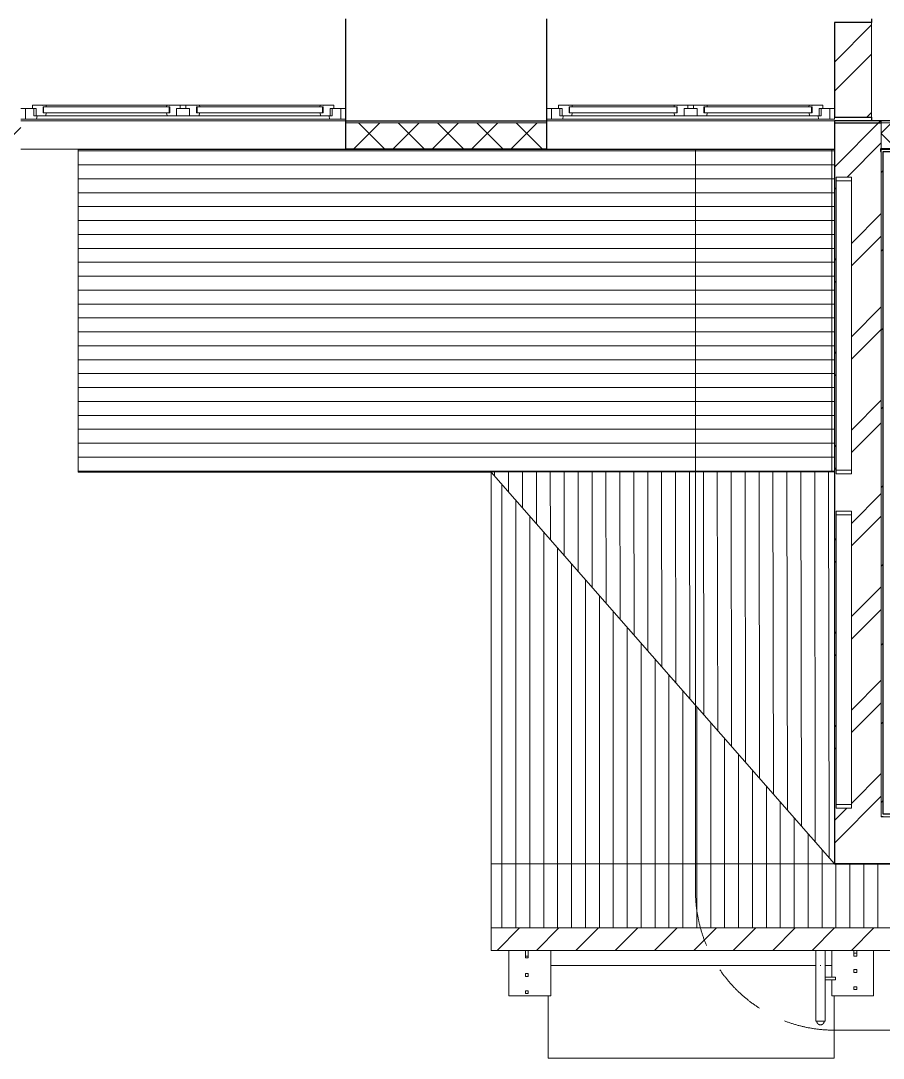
# Model space of a CAD drawing. Header units: millimetres. Extents: x -421858 to 614926, y -468665 to 141641.
# Drawn here: x -12893 to -8245, y 9858 to 15448 of the extents above; entities that cross this region are included whole.
import ezdxf

# ---------------------------------------------------------------- set-up
doc = ezdxf.new("R2010")
doc.units = ezdxf.units.MM
doc.linetypes.add('ADSK_Сверху', pattern=[450, 300, -150])
for name, color, linetype, lineweight in [('_ Окна', 7, 'Continuous', 9), ('Витраж', 7, 'Continuous', 9), ('Крыша', 7, 'Continuous', 9), ('Крыша штриховка', 7, 'Continuous', 9), ('Лестницы', 252, 'Continuous', 9), ('Линии', 252, 'Continuous', 9), ('Ограждение', 252, 'Continuous', 9), ('Окна', 252, 'Continuous', 9), ('Перекрытие', 252, 'Continuous', 18), ('Стены внутренние', 7, 'Continuous', 18), ('Стены наружные', 7, 'Continuous', 18), ('Стены штриховка', 252, 'Continuous', 9)]:
    doc.layers.add(name, color=color, linetype=linetype, lineweight=lineweight)

# ---------------------------------------------------------------- blocks, each defined once
blk = doc.blocks.new('1 этаж')
at = {"layer": '_ Окна', "color": 251, "lineweight": 18, "true_color": 0x636466}
for p, q in [((-12773.8, 14993.3), (-12829.8, 14993.3)), ((-12829.8, 14993.3), (-12829.8, 14976.3)), ((-12772.8, 14992.3), (-12773.8, 14993.3)), ((-12771.8, 14993.3), (-12772.8, 14992.3)), ((-12772.8, 14952.3), (-12772.8, 14984.3)), ((-12772.8, 14984.3), (-12754.8, 14984.3)), ((-12757.2, 14993.3), (-12771.8, 14993.3)), ((-12754.8, 14984.3), (-12757.2, 14993.3)), ((-12105.4, 14993.3), (-12107.8, 14984.3)), ((-12107.8, 14984.3), (-12089.8, 14984.3)), ((-12090.8, 14993.3), (-12105.4, 14993.3)), ((-12089.8, 14992.3), (-12090.8, 14993.3)), ((-12088.8, 14993.3), (-12089.8, 14992.3)), ((-12089.8, 14984.3), (-12089.8, 14952.3)), ((-12032.8, 14993.3), (-12088.8, 14993.3)), ((-12032.8, 14976.3), (-12032.8, 14993.3)), ((-11946.8, 14993.3), (-12002.8, 14993.3)), ((-12002.8, 14993.3), (-12002.8, 14976.3)), ((-11945.8, 14992.3), (-11946.8, 14993.3)), ((-11944.8, 14993.3), (-11945.8, 14992.3)), ((-11945.8, 14952.3), (-11945.8, 14984.3)), ((-11945.8, 14984.3), (-11927.8, 14984.3)), ((-11930.2, 14993.3), (-11944.8, 14993.3)), ((-11927.8, 14984.3), (-11930.2, 14993.3)), ((-11278.4, 14993.3), (-11280.8, 14984.3)), ((-11280.8, 14984.3), (-11262.8, 14984.3)), ((-11263.8, 14993.3), (-11278.4, 14993.3)), ((-11262.8, 14992.3), (-11263.8, 14993.3)), ((-11261.8, 14993.3), (-11262.8, 14992.3)), ((-11262.8, 14984.3), (-11262.8, 14952.3)), ((-11205.8, 14993.3), (-11261.8, 14993.3)), ((-11205.8, 14976.3), (-11205.8, 14993.3)), ((-9938.8, 14993.3), (-9994.8, 14993.3)), ((-9994.8, 14993.3), (-9994.8, 14976.3)), ((-9937.8, 14992.3), (-9938.8, 14993.3)), ((-9936.8, 14993.3), (-9937.8, 14992.3)), ((-9937.8, 14952.3), (-9937.8, 14984.3)), ((-9937.8, 14984.3), (-9919.8, 14984.3)), ((-9922.2, 14993.3), (-9936.8, 14993.3)), ((-9919.8, 14984.3), (-9922.2, 14993.3)), ((-9370.4, 14993.3), (-9372.8, 14984.3)), ((-9372.8, 14984.3), (-9354.8, 14984.3)), ((-9355.8, 14993.3), (-9370.4, 14993.3)), ((-9354.8, 14992.3), (-9355.8, 14993.3)), ((-9353.8, 14993.3), (-9354.8, 14992.3)), ((-9354.8, 14984.3), (-9354.8, 14952.3)), ((-9297.8, 14993.3), (-9353.8, 14993.3)), ((-9297.8, 14976.3), (-9297.8, 14993.3)), ((-9211.8, 14993.3), (-9267.8, 14993.3)), ((-9267.8, 14993.3), (-9267.8, 14976.3)), ((-9210.8, 14992.3), (-9211.8, 14993.3)), ((-9209.8, 14993.3), (-9210.8, 14992.3)), ((-9210.8, 14952.3), (-9210.8, 14984.3)), ((-9210.8, 14984.3), (-9192.8, 14984.3)), ((-9195.2, 14993.3), (-9209.8, 14993.3)), ((-9192.8, 14984.3), (-9195.2, 14993.3)), ((-8643.4, 14993.3), (-8645.8, 14984.3)), ((-8645.8, 14984.3), (-8627.8, 14984.3)), ((-8628.8, 14993.3), (-8643.4, 14993.3)), ((-8627.8, 14992.3), (-8628.8, 14993.3)), ((-8626.8, 14993.3), (-8627.8, 14992.3)), ((-8627.8, 14984.3), (-8627.8, 14952.3)), ((-8570.8, 14993.3), (-8626.8, 14993.3)), ((-8570.8, 14976.3), (-8570.8, 14993.3)), ((-12829.8, 14976.3), (-12867.8, 14976.3)), ((-12867.8, 14976.3), (-12867.8, 14918.3)), ((-12829.8, 14976.3), (-12809.8, 14976.3)), ((-12821.8, 14935.3), (-12821.8, 14976.3)), ((-12809.8, 14935.3), (-12821.8, 14935.3)), ((-12809.8, 14976.3), (-12809.8, 14935.3)), ((-12809.8, 14935.3), (-12759.4, 14935.3)), ((-12808.4, 14918.3), (-12803.8, 14935.3)), ((-12754.8, 14952.3), (-12772.8, 14952.3)), ((-12759.4, 14935.3), (-12754.8, 14952.3)), ((-12089.8, 14952.3), (-12107.8, 14952.3)), ((-12107.8, 14952.3), (-12103.2, 14935.3)), ((-12103.2, 14935.3), (-12052.8, 14935.3)), ((-12052.8, 14935.3), (-12052.8, 14976.3)), ((-12052.8, 14976.3), (-12032.8, 14976.3)), ((-12002.8, 14976.3), (-11982.8, 14976.3)), ((-11982.8, 14976.3), (-11982.8, 14935.3)), ((-11982.8, 14935.3), (-11932.4, 14935.3)), ((-11927.8, 14952.3), (-11945.8, 14952.3)), ((-11932.4, 14935.3), (-11927.8, 14952.3)), ((-11262.8, 14952.3), (-11280.8, 14952.3)), ((-11280.8, 14952.3), (-11276.2, 14935.3)), ((-11276.2, 14935.3), (-11225.8, 14935.3)), ((-11231.8, 14935.3), (-11227.2, 14918.3)), ((-11225.8, 14935.3), (-11225.8, 14976.3)), ((-11225.8, 14976.3), (-11205.8, 14976.3)), ((-11213.8, 14935.3), (-11225.8, 14935.3)), ((-11213.8, 14976.3), (-11213.8, 14935.3)), ((-11167.8, 14976.3), (-11205.8, 14976.3)), ((-11167.8, 14918.3), (-11167.8, 14976.3)), ((-9994.8, 14976.3), (-10032.8, 14976.3)), ((-10032.8, 14976.3), (-10032.8, 14918.3)), ((-9994.8, 14976.3), (-9974.8, 14976.3)), ((-9986.8, 14935.3), (-9986.8, 14976.3)), ((-9974.8, 14935.3), (-9986.8, 14935.3)), ((-9974.8, 14976.3), (-9974.8, 14935.3)), ((-9974.8, 14935.3), (-9924.4, 14935.3)), ((-9973.4, 14918.3), (-9968.8, 14935.3)), ((-9919.8, 14952.3), (-9937.8, 14952.3)), ((-9924.4, 14935.3), (-9919.8, 14952.3)), ((-9354.8, 14952.3), (-9372.8, 14952.3)), ((-9372.8, 14952.3), (-9368.2, 14935.3)), ((-9368.2, 14935.3), (-9317.8, 14935.3)), ((-9317.8, 14935.3), (-9317.8, 14976.3)), ((-9317.8, 14976.3), (-9297.8, 14976.3)), ((-9267.8, 14976.3), (-9247.8, 14976.3)), ((-9247.8, 14976.3), (-9247.8, 14935.3)), ((-9247.8, 14935.3), (-9197.4, 14935.3)), ((-9192.8, 14952.3), (-9210.8, 14952.3)), ((-9197.4, 14935.3), (-9192.8, 14952.3)), ((-8627.8, 14952.3), (-8645.8, 14952.3)), ((-8645.8, 14952.3), (-8641.2, 14935.3)), ((-8641.2, 14935.3), (-8590.8, 14935.3)), ((-8596.8, 14935.3), (-8592.2, 14918.3)), ((-8590.8, 14935.3), (-8590.8, 14976.3)), ((-8590.8, 14976.3), (-8570.8, 14976.3)), ((-8578.8, 14935.3), (-8590.8, 14935.3)), ((-8578.8, 14976.3), (-8578.8, 14935.3)), ((-8532.8, 14976.3), (-8570.8, 14976.3)), ((-8532.8, 14918.3), (-8532.8, 14976.3)), ((-12867.8, 14918.3), (-12808.4, 14918.3)), ((-11227.2, 14918.3), (-11167.8, 14918.3)), ((-10032.8, 14918.3), (-9973.4, 14918.3)), ((-8592.2, 14918.3), (-8532.8, 14918.3))]:
    blk.add_line(p, q, dxfattribs=at)
at = {"layer": '_ Окна', "color": 251, "true_color": 0x636466}
for p, q in [((-12769.8, 14984.3), (-12772.8, 14984.3)), ((-12772.8, 14984.3), (-12772.8, 14952.3)), ((-12092.8, 14984.3), (-12769.8, 14984.3)), ((-12769.8, 14984.3), (-12769.8, 14952.3)), ((-12769.8, 14952.3), (-12769.8, 14984.3)), ((-12092.8, 14952.3), (-12092.8, 14984.3)), ((-12092.8, 14984.3), (-12092.8, 14952.3)), ((-12089.8, 14984.3), (-12092.8, 14984.3)), ((-12089.8, 14952.3), (-12089.8, 14984.3)), ((-11942.8, 14984.3), (-11945.8, 14984.3)), ((-11945.8, 14984.3), (-11945.8, 14952.3)), ((-11265.8, 14984.3), (-11942.8, 14984.3)), ((-11942.8, 14984.3), (-11942.8, 14952.3)), ((-11942.8, 14952.3), (-11942.8, 14984.3)), ((-11265.8, 14952.3), (-11265.8, 14984.3)), ((-11265.8, 14984.3), (-11265.8, 14952.3)), ((-11262.8, 14984.3), (-11265.8, 14984.3)), ((-11262.8, 14952.3), (-11262.8, 14984.3)), ((-9934.8, 14984.3), (-9937.8, 14984.3)), ((-9937.8, 14984.3), (-9937.8, 14952.3)), ((-9357.8, 14984.3), (-9934.8, 14984.3)), ((-9934.8, 14984.3), (-9934.8, 14952.3)), ((-9934.8, 14952.3), (-9934.8, 14984.3)), ((-9357.8, 14952.3), (-9357.8, 14984.3)), ((-9357.8, 14984.3), (-9357.8, 14952.3)), ((-9354.8, 14984.3), (-9357.8, 14984.3)), ((-9354.8, 14952.3), (-9354.8, 14984.3)), ((-9207.8, 14984.3), (-9210.8, 14984.3)), ((-9210.8, 14984.3), (-9210.8, 14952.3)), ((-8630.8, 14984.3), (-9207.8, 14984.3)), ((-9207.8, 14984.3), (-9207.8, 14952.3)), ((-9207.8, 14952.3), (-9207.8, 14984.3)), ((-8630.8, 14952.3), (-8630.8, 14984.3)), ((-8630.8, 14984.3), (-8630.8, 14952.3)), ((-8627.8, 14984.3), (-8630.8, 14984.3)), ((-8627.8, 14952.3), (-8627.8, 14984.3)), ((-12867.8, 14976.3), (-12892.8, 14976.3)), ((-12867.8, 14918.3), (-12867.8, 14976.3)), ((-12772.8, 14952.3), (-12769.8, 14952.3)), ((-12769.8, 14952.3), (-12092.8, 14952.3)), ((-12092.8, 14952.3), (-12089.8, 14952.3)), ((-11945.8, 14952.3), (-11942.8, 14952.3)), ((-11942.8, 14952.3), (-11265.8, 14952.3)), ((-11265.8, 14952.3), (-11262.8, 14952.3)), ((-11142.8, 14976.3), (-11167.8, 14976.3)), ((-11167.8, 14976.3), (-11167.8, 14918.3)), ((-10032.8, 14976.3), (-10057.8, 14976.3)), ((-10032.8, 14918.3), (-10032.8, 14976.3)), ((-9937.8, 14952.3), (-9934.8, 14952.3)), ((-9934.8, 14952.3), (-9357.8, 14952.3)), ((-9357.8, 14952.3), (-9354.8, 14952.3)), ((-9210.8, 14952.3), (-9207.8, 14952.3)), ((-9207.8, 14952.3), (-8630.8, 14952.3)), ((-8630.8, 14952.3), (-8627.8, 14952.3)), ((-8507.8, 14976.3), (-8532.8, 14976.3)), ((-8532.8, 14976.3), (-8532.8, 14918.3)), ((-8507.8, 14918.3), (-8507.8, 14928.3)), ((-12892.8, 14918.3), (-12867.8, 14918.3)), ((-11167.8, 14918.3), (-11142.8, 14918.3)), ((-10057.8, 14918.3), (-10032.8, 14918.3)), ((-8532.8, 14918.3), (-8507.8, 14918.3))]:
    blk.add_line(p, q, dxfattribs=at)
at = {"layer": 'Витраж', "color": 251, "lineweight": 18, "true_color": 0x636466}
for p, q in [((-10157.5, 10439.1), (-10172.5, 10439.1)), ((-10172.5, 10439.1), (-10172.5, 10409.1)), ((-10172.5, 10409.1), (-10157.5, 10409.1)), ((-10157.5, 10409.1), (-10157.5, 10439.1)), ((-8387.5, 10439.1), (-8402.5, 10439.1)), ((-8402.5, 10439.1), (-8402.5, 10424.7)), ((-8387.5, 10424.7), (-8402.5, 10424.7)), ((-8402.5, 10424.7), (-8402.5, 10409.1)), ((-8402.5, 10424.7), (-8387.5, 10424.7)), ((-8402.5, 10409.1), (-8387.5, 10409.1)), ((-8387.5, 10424.7), (-8387.5, 10439.1)), ((-8387.5, 10409.1), (-8387.5, 10424.7)), ((-8387.5, 10243.3), (-8402.5, 10243.3)), ((-8402.5, 10243.3), (-8402.5, 10228.3)), ((-8387.5, 10228.3), (-8387.5, 10243.3)), ((-10157.5, 10221.8), (-10172.5, 10221.8)), ((-10172.5, 10221.8), (-10172.5, 10206.8)), ((-10172.5, 10206.8), (-10157.5, 10206.8)), ((-10157.5, 10206.8), (-10157.5, 10221.8)), ((-8402.5, 10228.3), (-8387.5, 10228.3))]:
    blk.add_line(p, q, dxfattribs=at)
at = {"layer": 'Витраж', "color": 251, "lineweight": 18, "true_color": 0x636466, "extrusion": (0, 0, -1)}
for p, q in [((-10157.5, 10409.1), (-10172.5, 10409.1)), ((-10172.5, 10409.1), (-10172.5, 10399.3)), ((-10172.5, 10399.3), (-10157.5, 10399.3)), ((-10157.5, 10399.3), (-10157.5, 10409.1)), ((-10157.5, 10314.3), (-10172.5, 10314.3)), ((-10172.5, 10314.3), (-10172.5, 10299.3)), ((-10172.5, 10299.3), (-10157.5, 10299.3)), ((-10157.5, 10299.3), (-10157.5, 10314.3)), ((-8387.5, 10335.8), (-8402.5, 10335.8)), ((-8402.5, 10335.8), (-8402.5, 10320.8)), ((-8402.5, 10320.8), (-8387.5, 10320.8)), ((-8387.5, 10320.8), (-8387.5, 10335.8))]:
    blk.add_line(p, q, dxfattribs=at)
at = {"layer": 'Крыша', "color": 251, "true_color": 0x636466}
for p, q in [((-12583.8, 14755.3), (-8507.8, 14755.3)), ((-12583.8, 13015.3), (-12583.8, 14755.3)), ((-10357.8, 13015.3), (-12583.8, 13015.3)), ((-10357.8, 13015.3), (-8507.8, 13018.3)), ((-10357.8, 13015.3), (-8507.8, 10906.3)), ((-10357.8, 10560.2), (-10357.8, 13015.3)), ((-8507.8, 10906.3), (-10357.8, 10906.3))]:
    blk.add_line(p, q, dxfattribs=at)
at = {"layer": 'Крыша', "color": 251, "lineweight": 18, "true_color": 0x636466}
for p, q in [((-10357.8, 10560.2), (-10357.8, 10439.1)), ((-8197.8, 10560.2), (-10357.8, 10560.2)), ((-10357.8, 10439.1), (-8197.8, 10439.1))]:
    blk.add_line(p, q, dxfattribs=at)
at = {"layer": 'Крыша', "color": 251, "linetype": 'Continuous', "true_color": 0x636466}
for p, q in [((-10325.6, 10439.1), (-10204.5, 10560.2)), ((-10113.5, 10439.1), (-9992.4, 10560.2)), ((-9901.4, 10439.1), (-9780.2, 10560.2)), ((-9689.2, 10439.1), (-9568.1, 10560.2)), ((-9477.1, 10439.1), (-9356, 10560.2)), ((-9265, 10439.1), (-9143.9, 10560.2)), ((-9052.9, 10439.1), (-8931.7, 10560.2)), ((-8840.7, 10439.1), (-8719.6, 10560.2)), ((-8628.6, 10439.1), (-8507.5, 10560.2)), ((-8416.5, 10439.1), (-8295.3, 10560.2))]:
    blk.add_line(p, q, dxfattribs=at)
at = {"layer": 'Крыша штриховка', "color": 251, "linetype": 'Continuous', "true_color": 0x636466}
for p, q in [((-12583.8, 14746.9), (-8507.8, 14746.9)), ((-12583.8, 14671.9), (-8507.8, 14671.9)), ((-12583.8, 14596.9), (-8507.8, 14596.9)), ((-12583.8, 14521.9), (-8507.8, 14521.9)), ((-12583.8, 14446.9), (-8507.8, 14446.9)), ((-12583.8, 14371.9), (-8507.8, 14371.9)), ((-12583.8, 14296.9), (-8507.8, 14296.9)), ((-12583.8, 14221.9), (-8507.8, 14221.9)), ((-12583.8, 14146.9), (-8507.8, 14146.9)), ((-12583.8, 14071.9), (-8507.8, 14071.9)), ((-12583.8, 13996.9), (-8507.8, 13996.9)), ((-12583.8, 13921.9), (-8507.8, 13921.9)), ((-12583.8, 13846.9), (-8507.8, 13846.9)), ((-12583.8, 13771.9), (-8507.8, 13771.9)), ((-12583.8, 13696.9), (-8507.8, 13696.9)), ((-12583.8, 13621.9), (-8507.8, 13621.9)), ((-12583.8, 13546.9), (-8507.8, 13546.9)), ((-12583.8, 13471.9), (-8507.8, 13471.9)), ((-12583.8, 13396.9), (-8507.8, 13396.9)), ((-12583.8, 13321.9), (-8507.8, 13321.9)), ((-12583.8, 13246.9), (-8507.8, 13246.9)), ((-12583.8, 13171.9), (-8507.8, 13171.9)), ((-12583.8, 13096.9), (-8507.8, 13096.9)), ((-12583.8, 13021.9), (-8507.8, 13021.9)), ((-10339.2, 13015.3), (-10339.2, 12994.1)), ((-10264.2, 13015.4), (-10264.1, 12908.4)), ((-10189.2, 13015.5), (-10188.9, 12822.8)), ((-10114.2, 13015.7), (-10113.8, 12737.1)), ((-10039.2, 13015.8), (-10038.7, 12651.4)), ((-9964.2, 13015.9), (-9963.5, 12565.8)), ((-9889.2, 13016), (-9888.4, 12480.1)), ((-9814.2, 13016.2), (-9813.2, 12394.5)), ((-9739.2, 13016.3), (-9738.1, 12308.8)), ((-9664.2, 13016.4), (-9663, 12223.1)), ((-9589.2, 13016.5), (-9587.8, 12137.5)), ((-9514.2, 13016.6), (-9512.7, 12051.8)), ((-9439.2, 13016.8), (-9437.5, 11966.2)), ((-9364.2, 13016.9), (-9362.4, 11880.5)), ((-9289.2, 13017), (-9287.3, 11794.9)), ((-9214.2, 13017.1), (-9212.1, 11709.2)), ((-9139.2, 13017.2), (-9137, 11623.5)), ((-9064.2, 13017.4), (-9061.8, 11537.9)), ((-8989.2, 13017.5), (-8986.7, 11452.2)), ((-8914.2, 13017.6), (-8911.6, 11366.6)), ((-8839.2, 13017.7), (-8836.4, 11280.9)), ((-8764.2, 13017.9), (-8761.3, 11195.2)), ((-8689.2, 13018), (-8686.1, 11109.6)), ((-8614.2, 13018.1), (-8611, 11023.9)), ((-8539.2, 13018.2), (-8535.9, 10938.3)), ((-10299.8, 12949.1), (-10299.8, 10906.3)), ((-10224.8, 12863.6), (-10224.8, 10906.3)), ((-10149.8, 12778.1), (-10149.8, 10906.3)), ((-10074.8, 12692.6), (-10074.8, 10906.3)), ((-9999.8, 12607.1), (-9999.8, 10906.3)), ((-9924.8, 12521.6), (-9924.8, 10906.3)), ((-9849.8, 12436.1), (-9849.8, 10906.3)), ((-9774.8, 12350.6), (-9774.8, 10906.3)), ((-9699.8, 12265.1), (-9699.8, 10906.3)), ((-9624.8, 12179.6), (-9624.8, 10906.3)), ((-9549.8, 12094.1), (-9549.8, 10906.3)), ((-9474.8, 12008.6), (-9474.8, 10906.3)), ((-9399.8, 11923.1), (-9399.8, 10906.3)), ((-9324.8, 11837.6), (-9324.8, 10906.3)), ((-9249.8, 11752.1), (-9249.8, 10906.3)), ((-9174.8, 11666.6), (-9174.8, 10906.3)), ((-9099.8, 11581.1), (-9099.8, 10906.3)), ((-9024.8, 11495.6), (-9024.8, 10906.3)), ((-8949.8, 11410.1), (-8949.8, 10906.3)), ((-8874.8, 11324.6), (-8874.8, 10906.3)), ((-8799.8, 11239.1), (-8799.8, 10906.3)), ((-8724.8, 11153.6), (-8724.8, 10906.3)), ((-8649.8, 11068.1), (-8649.8, 10906.3)), ((-8574.8, 10982.6), (-8574.8, 10906.3)), ((-10299.8, 10906.3), (-10299.8, 10560.2)), ((-10224.8, 10906.3), (-10224.8, 10560.2)), ((-10149.8, 10906.3), (-10149.8, 10560.2)), ((-10074.8, 10906.3), (-10074.8, 10560.2)), ((-9999.8, 10906.3), (-9999.8, 10560.2)), ((-9924.8, 10906.3), (-9924.8, 10560.2)), ((-9849.8, 10906.3), (-9849.8, 10560.2)), ((-9774.8, 10906.3), (-9774.8, 10560.2)), ((-9699.8, 10906.3), (-9699.8, 10560.2)), ((-9624.8, 10906.3), (-9624.8, 10560.2)), ((-9549.8, 10906.3), (-9549.8, 10560.2)), ((-9474.8, 10906.3), (-9474.8, 10560.2)), ((-9399.8, 10906.3), (-9399.8, 10560.2)), ((-9324.8, 10906.3), (-9324.8, 10560.2)), ((-9249.8, 10906.3), (-9249.8, 10560.2)), ((-9174.8, 10906.3), (-9174.8, 10560.2)), ((-9099.8, 10906.3), (-9099.8, 10560.2)), ((-9024.8, 10906.3), (-9024.8, 10560.2)), ((-8949.8, 10906.3), (-8949.8, 10560.2)), ((-8874.8, 10906.3), (-8874.8, 10560.2)), ((-8799.8, 10906.3), (-8799.8, 10560.2)), ((-8724.8, 10906.3), (-8724.8, 10560.2)), ((-8649.8, 10906.3), (-8649.8, 10560.2)), ((-8574.8, 10906.3), (-8574.8, 10560.2)), ((-8499.8, 10906.3), (-8499.8, 10560.2)), ((-8424.8, 10906.3), (-8424.8, 10560.2)), ((-8349.8, 10906.3), (-8349.8, 10560.2)), ((-8274.8, 10906.3), (-8274.8, 10560.2))]:
    blk.add_line(p, q, dxfattribs=at)
at = {"layer": 'Лестницы', "color": 251, "true_color": 0x636466}
for p, q in [((-8608, 10358.3), (-10037, 10358.3)), ((-8608, 10358.3), (-10037, 10358.3)), ((-8522.8, 10358.3), (-8558, 10358.3)), ((-8522.8, 10358.3), (-8558, 10358.3)), ((-10050, 10193.8), (-10050, 9858.3)), ((-8510, 9858.3), (-8510, 10193.8)), ((-10050, 9858.3), (-8510, 9858.3))]:
    blk.add_line(p, q, dxfattribs=at)
at = {"layer": 'Линии', "color": 251, "linetype": 'ADSK_Сверху', "ltscale": 100, "true_color": 0x636466}
for p, q in [((-9256.5, 14756.3), (-9256.5, 10758.3)), ((-8507.8, 10009.5), (-2275.8, 10009.5))]:
    blk.add_line(p, q, dxfattribs=at)
at = {"layer": 'Линии', "color": 251, "linetype": 'ADSK_Сверху', "true_color": 0x636466}
blk.add_arc((-8507.8, 10758.3), 748.7, 180, 270, dxfattribs=at)
at = {"layer": 'Ограждение', "color": 251, "true_color": 0x636466}
for p, q in [((-8608, 10439.1), (-8608, 10350)), ((-8608, 10439.1), (-8608, 10358.3)), ((-8558, 10350), (-8558, 10439.1)), ((-8558, 10439.1), (-8558, 10358.3)), ((-8608, 10358.3), (-8608, 10058.3)), ((-8608, 10350), (-8608, 10058.3)), ((-8558, 10358.3), (-8558, 10058.3)), ((-8558, 10058.3), (-8558, 10350)), ((-8503, 10295.7), (-8558, 10295.7)), ((-8503, 10288.2), (-8503, 10295.7)), ((-8503, 10280.7), (-8503, 10288.2)), ((-8558, 10280.7), (-8503, 10280.7)), ((-8558, 10058.3), (-8608, 10058.3)), ((-8585.4, 10058.3), (-8580.7, 10058.3))]:
    blk.add_line(p, q, dxfattribs=at)
at = {"layer": 'Ограждение', "color": 251, "true_color": 0x636466, "flags": 128}
for points in [[(-8583, 10038.3), (-8583.8, 10038.3), (-8584.6, 10038.3), (-8585.4, 10038.4), (-8586.2, 10038.5), (-8587, 10038.7), (-8587.8, 10038.8), (-8588.6, 10039), (-8589.3, 10039.3), (-8590.1, 10039.6), (-8590.8, 10039.8), (-8591.6, 10040.2), (-8592.3, 10040.5), (-8593, 10040.9), (-8593.7, 10041.3), (-8594.3, 10041.8), (-8595, 10042.2), (-8595.6, 10042.7), (-8596.2, 10043.2), (-8596.8, 10043.8), (-8597.4, 10044.3), (-8597.9, 10044.9), (-8598.5, 10045.5), (-8599, 10046.2), (-8599.4, 10046.8), (-8599.9, 10047.5), (-8600.3, 10048.1), (-8600.7, 10048.8), (-8601, 10049.6), (-8601.4, 10050.3), (-8601.7, 10051), (-8602, 10051.8), (-8602.2, 10052.5), (-8602.4, 10053.3), (-8602.6, 10054.1), (-8602.8, 10054.9), (-8602.9, 10055.7), (-8603, 10056.5), (-8603, 10057.3), (-8603, 10058.1), (-8603, 10058.3)], [(-8563, 10058.3), (-8563.1, 10057.5), (-8563.1, 10056.7), (-8563.2, 10055.9), (-8563.3, 10055.1), (-8563.4, 10054.3), (-8563.6, 10053.5), (-8563.8, 10052.7), (-8564.1, 10052), (-8564.3, 10051.2), (-8564.6, 10050.5), (-8564.9, 10049.8), (-8565.3, 10049), (-8565.7, 10048.3), (-8566.1, 10047.6), (-8566.5, 10047), (-8567, 10046.3), (-8567.5, 10045.7), (-8568, 10045.1), (-8568.5, 10044.5), (-8569.1, 10043.9), (-8569.7, 10043.4), (-8570.3, 10042.9), (-8570.9, 10042.4), (-8571.6, 10041.9), (-8572.2, 10041.4), (-8572.9, 10041), (-8573.6, 10040.6), (-8574.3, 10040.3), (-8575.1, 10039.9), (-8575.8, 10039.6), (-8576.5, 10039.4), (-8577.3, 10039.1), (-8578.1, 10038.9), (-8578.9, 10038.7), (-8579.6, 10038.6), (-8580.4, 10038.4), (-8581.2, 10038.4), (-8582, 10038.3), (-8582.8, 10038.3), (-8583, 10038.3)]]:
    blk.add_lwpolyline(points, dxfattribs=at)
at = {"layer": 'Ограждение', "color": 251, "true_color": 0x636466}
blk.add_open_spline([(-8584.9, 10358.2), (-8584.3, 10358.3), (-8583, 10358.3), (-8581.8, 10358.3), (-8581.2, 10358.2)], degree=3, dxfattribs=at)
at = {"layer": 'Окна', "color": 251, "true_color": 0x636466}
for p, q in [((-12771.8, 14993.3), (-12773.8, 14993.3)), ((-12105.4, 14993.3), (-12757.2, 14993.3)), ((-12088.8, 14993.3), (-12090.8, 14993.3)), ((-12032.8, 14993.3), (-12002.8, 14993.3)), ((-11944.8, 14993.3), (-11946.8, 14993.3)), ((-11278.4, 14993.3), (-11930.2, 14993.3)), ((-11261.8, 14993.3), (-11263.8, 14993.3)), ((-9936.8, 14993.3), (-9938.8, 14993.3)), ((-9370.4, 14993.3), (-9922.2, 14993.3)), ((-9353.8, 14993.3), (-9355.8, 14993.3)), ((-9297.8, 14993.3), (-9267.8, 14993.3)), ((-9209.8, 14993.3), (-9211.8, 14993.3)), ((-8643.4, 14993.3), (-9195.2, 14993.3)), ((-8626.8, 14993.3), (-8628.8, 14993.3)), ((-12759.4, 14935.3), (-12103.2, 14935.3)), ((-11982.8, 14935.3), (-12052.8, 14935.3)), ((-12002.8, 14976.3), (-12032.8, 14976.3)), ((-11932.4, 14935.3), (-11276.2, 14935.3)), ((-9924.4, 14935.3), (-9368.2, 14935.3)), ((-9247.8, 14935.3), (-9317.8, 14935.3)), ((-9267.8, 14976.3), (-9297.8, 14976.3)), ((-9197.4, 14935.3), (-8641.2, 14935.3)), ((-12808.4, 14918.3), (-11227.2, 14918.3)), ((-9973.4, 14918.3), (-8592.2, 14918.3)), ((-8497.8, 14586.3), (-8497.8, 14606.3)), ((-8497.8, 14606.3), (-8415.8, 14606.3)), ((-8415.8, 14606.3), (-8415.8, 14586.3)), ((-8415.8, 14586.3), (-8497.8, 14586.3)), ((-8497.8, 13026.3), (-8497.8, 14586.3)), ((-8497.8, 14586.3), (-8415.8, 14586.3)), ((-8415.8, 14586.3), (-8415.8, 13026.3)), ((-8497.8, 13006.3), (-8497.8, 13026.3)), ((-8497.8, 13026.3), (-8415.8, 13026.3)), ((-8415.8, 13026.3), (-8497.8, 13026.3)), ((-8415.8, 13026.3), (-8415.8, 13006.3)), ((-8415.8, 13006.3), (-8497.8, 13006.3)), ((-8497.8, 12786.3), (-8497.8, 12806.3)), ((-8497.8, 12806.3), (-8415.8, 12806.3)), ((-8415.8, 12806.3), (-8415.8, 12786.3)), ((-8415.8, 12786.3), (-8497.8, 12786.3)), ((-8497.8, 11226.3), (-8497.8, 12786.3)), ((-8497.8, 12786.3), (-8415.8, 12786.3)), ((-8415.8, 12786.3), (-8415.8, 11226.3)), ((-8497.8, 11206.3), (-8497.8, 11226.3)), ((-8497.8, 11226.3), (-8415.8, 11226.3)), ((-8415.8, 11226.3), (-8497.8, 11226.3)), ((-8415.8, 11206.3), (-8497.8, 11206.3)), ((-8415.8, 11226.3), (-8415.8, 11206.3))]:
    blk.add_line(p, q, dxfattribs=at)
at = {"layer": 'Перекрытие', "color": 251, "ltscale": 100, "true_color": 0x636466}
for p, q in [((-10263, 10439.1), (-10263, 10193.8)), ((-10037, 10193.8), (-10037, 10439.1)), ((-8522.8, 10439.1), (-8522.8, 10295.4)), ((-8297, 10193.8), (-8297, 10439.1)), ((-8522.8, 10280.9), (-8522.8, 10193.8)), ((-10263, 10193.8), (-10037, 10193.8)), ((-8522.8, 10193.8), (-8297, 10193.8))]:
    blk.add_line(p, q, dxfattribs=at)
at = {"layer": 'Стены внутренние', "color": 251, "lineweight": 30, "true_color": 0x636466}
for p, q in [((-11142.8, 15458.3), (-11142.8, 14908.3)), ((-10057.8, 14908.3), (-10057.8, 15458.3)), ((-8307.8, 15458.3), (-8307.8, 15438.3)), ((-8307.8, 14928.3), (-8307.8, 14908.3)), ((-11142.8, 14908.3), (-10057.8, 14908.3)), ((-11142.8, 14898.3), (-11142.8, 14756.3)), ((-10057.8, 14756.3), (-10057.8, 14898.3)), ((-8507.8, 14898.3), (-8507.8, 10906.3)), ((-8255.8, 14898.3), (-8255.8, 14908.3)), ((-11142.8, 14756.3), (-10057.8, 14756.3)), ((-8255.8, 14756.3), (-4559.8, 14756.3)), ((-8255.8, 14743.3), (-8255.8, 14756.3)), ((-8245, 11158.3), (-8255.8, 11158.3)), ((-8507.8, 10906.3), (-6410.4, 10906.3))]:
    blk.add_line(p, q, dxfattribs=at)
at = {"layer": 'Стены внутренние', "color": 251, "true_color": 0x636466}
for p, q in [((-8307.8, 15438.3), (-8307.8, 14928.3)), ((-11142.8, 14908.3), (-12892.8, 14908.3)), ((-8507.8, 14908.3), (-10057.8, 14908.3)), ((-11142.8, 14756.3), (-12892.8, 14756.3)), ((-8507.8, 14756.3), (-10057.8, 14756.3))]:
    blk.add_line(p, q, dxfattribs=at)
at = {"layer": 'Стены внутренние', "color": 251, "linetype": 'Continuous', "lineweight": 9, "true_color": 0x636466}
for p, q in [((-13006.8, 14758.3), (-12892.8, 14872.3)), ((-11097.6, 14758.3), (-10957.6, 14898.3)), ((-10931.8, 14758.3), (-11071.8, 14898.3)), ((-10885.5, 14758.3), (-10745.5, 14898.3)), ((-10719.6, 14758.3), (-10859.6, 14898.3)), ((-10673.3, 14758.3), (-10533.3, 14898.3)), ((-10507.5, 14758.3), (-10647.5, 14898.3)), ((-10461.2, 14758.3), (-10321.2, 14898.3)), ((-10295.4, 14758.3), (-10435.4, 14898.3)), ((-10249.1, 14758.3), (-10109.1, 14898.3)), ((-10083.3, 14758.3), (-10223.3, 14898.3)), ((-8505.8, 14661.9), (-8259.5, 14908.3)), ((-8255.8, 14842.3), (-8199.9, 14898.3)), ((-8174.1, 14758.3), (-8255.8, 14840)), ((-10135.1, 14756.3), (-10136.3, 14758.3)), ((-8439.6, 14606.3), (-8255.8, 14790)), ((-8505.8, 14540), (-8497.8, 14548)), ((-8415.8, 14249), (-8255.8, 14409)), ((-8505.8, 14285), (-8507.8, 14281.5)), ((-8415.8, 14127.1), (-8255.8, 14287.1)), ((-8505.8, 14159), (-8497.8, 14167)), ((-8505.8, 14037.1), (-8497.8, 14045.1)), ((-8415.8, 13746.1), (-8255.8, 13906.1)), ((-8415.8, 13624.2), (-8255.8, 13784.2)), ((-8505.8, 13656.1), (-8497.8, 13664.1)), ((-8505.8, 13534.2), (-8497.8, 13542.2)), ((-8415.8, 13243.2), (-8255.8, 13403.2)), ((-8415.8, 13121.3), (-8255.8, 13281.3)), ((-8505.8, 13153.2), (-8497.8, 13161.2)), ((-8505.8, 13031.3), (-8497.8, 13039.3)), ((-8415.8, 12740.3), (-8255.8, 12900.3)), ((-8415.8, 12618.5), (-8255.8, 12778.5)), ((-8505.8, 12650.3), (-8497.8, 12658.3)), ((-8505.8, 12543.8), (-8507.8, 12547.3)), ((-8505.8, 12528.5), (-8497.8, 12536.5)), ((-8415.8, 12237.5), (-8255.8, 12397.5)), ((-8415.8, 12115.6), (-8255.8, 12275.6)), ((-8505.8, 12147.5), (-8497.8, 12155.5)), ((-8505.8, 12025.6), (-8497.8, 12033.6)), ((-8415.8, 11734.6), (-8255.8, 11894.6)), ((-8415.8, 11612.7), (-8255.8, 11772.7)), ((-8505.8, 11644.6), (-8497.8, 11652.6)), ((-8505.8, 11522.7), (-8497.8, 11530.7)), ((-8415.8, 11231.7), (-8255.8, 11391.7)), ((-8505.9, 11236.7), (-8507.8, 11233.5)), ((-8505.8, 11019.8), (-8255.8, 11269.8)), ((-8505.8, 11141.7), (-8441.2, 11206.3)), ((-8343.6, 10908.3), (-8344.7, 10906.4))]:
    blk.add_line(p, q, dxfattribs=at)
at = {"layer": 'Стены наружные', "color": 251, "lineweight": 30, "true_color": 0x636466}
for p, q in [((-8307.8, 15438.3), (-8507.8, 15438.3)), ((-8507.8, 15438.3), (-8507.8, 14928.3)), ((-8507.8, 14928.3), (-8307.8, 14928.3)), ((-11142.8, 14908.3), (-11142.8, 14898.3)), ((-10057.8, 14898.3), (-10057.8, 14908.3)), ((-5612.8, 14908.3), (-8507.8, 14908.3)), ((-8507.8, 14908.3), (-8507.8, 14898.3)), ((-8507.8, 14898.3), (-8255.8, 14898.3)), ((-4559.8, 14758.3), (-8260, 14758.3)), ((-8260, 14758.3), (-8260, 14743.3)), ((-8260, 14743.3), (-8255.8, 14743.3)), ((-8245, 14743.3), (-4574.8, 14743.3)), ((-8245, 11173.3), (-8245, 14743.3)), ((-4574.8, 11173.3), (-8245, 11173.3))]:
    blk.add_line(p, q, dxfattribs=at)
at = {"layer": 'Стены наружные', "color": 251, "linetype": 'Continuous', "lineweight": 9, "true_color": 0x636466}
for p, q in [((-8507.8, 15225.7), (-8307.8, 15425.7)), ((-8507.8, 15068.5), (-8307.8, 15268.5)), ((-8333.7, 14928.3), (-8307.8, 14954.2)), ((-8255.8, 14630.2), (-8245, 14641)), ((-8255.8, 14205.9), (-8245, 14216.7)), ((-8255.8, 13781.7), (-8245, 13792.4)), ((-8255.8, 13357.4), (-8245, 13368.2)), ((-8255.8, 12933.2), (-8245, 12943.9)), ((-8255.8, 12508.9), (-8245, 12519.7)), ((-8255.8, 12084.6), (-8245, 12095.4)), ((-8255.8, 11660.4), (-8245, 11671.1)), ((-8255.8, 11236.1), (-8245, 11246.9))]:
    blk.add_line(p, q, dxfattribs=at)
at = {"layer": 'Стены наружные', "color": 251, "true_color": 0x636466}
blk.add_line((-8522.8, 13018.2), (-8522.8, 14756.3), dxfattribs=at)
at = {"layer": 'Стены штриховка', "color": 251, "true_color": 0x636466}
for p, q in [((-10057.8, 14898.3), (-11142.8, 14898.3)), ((-8505.8, 10906.3), (-8505.8, 14908.3)), ((-4559.8, 14898.3), (-8255.8, 14898.3)), ((-8255.8, 14898.3), (-8255.8, 14756.3)), ((-11140.8, 14832.3), (-11142.8, 14832.3)), ((-11140.8, 14832.3), (-11140.8, 14758.3)), ((-10057.8, 14832.3), (-10059.8, 14832.3)), ((-10059.8, 14758.3), (-10059.8, 14832.3)), ((-11140.8, 14758.3), (-10059.8, 14758.3)), ((-8255.8, 11158.3), (-8255.8, 14743.3)), ((-4559.8, 11158.3), (-8245, 11158.3)), ((-6410.4, 10908.3), (-8507.8, 10908.3))]:
    blk.add_line(p, q, dxfattribs=at)

msp = doc.modelspace()

# ---------------------------------------------------------------- block references
msp.add_blockref('1 этаж', (0, 0))

doc.saveas('drawing.dxf')
